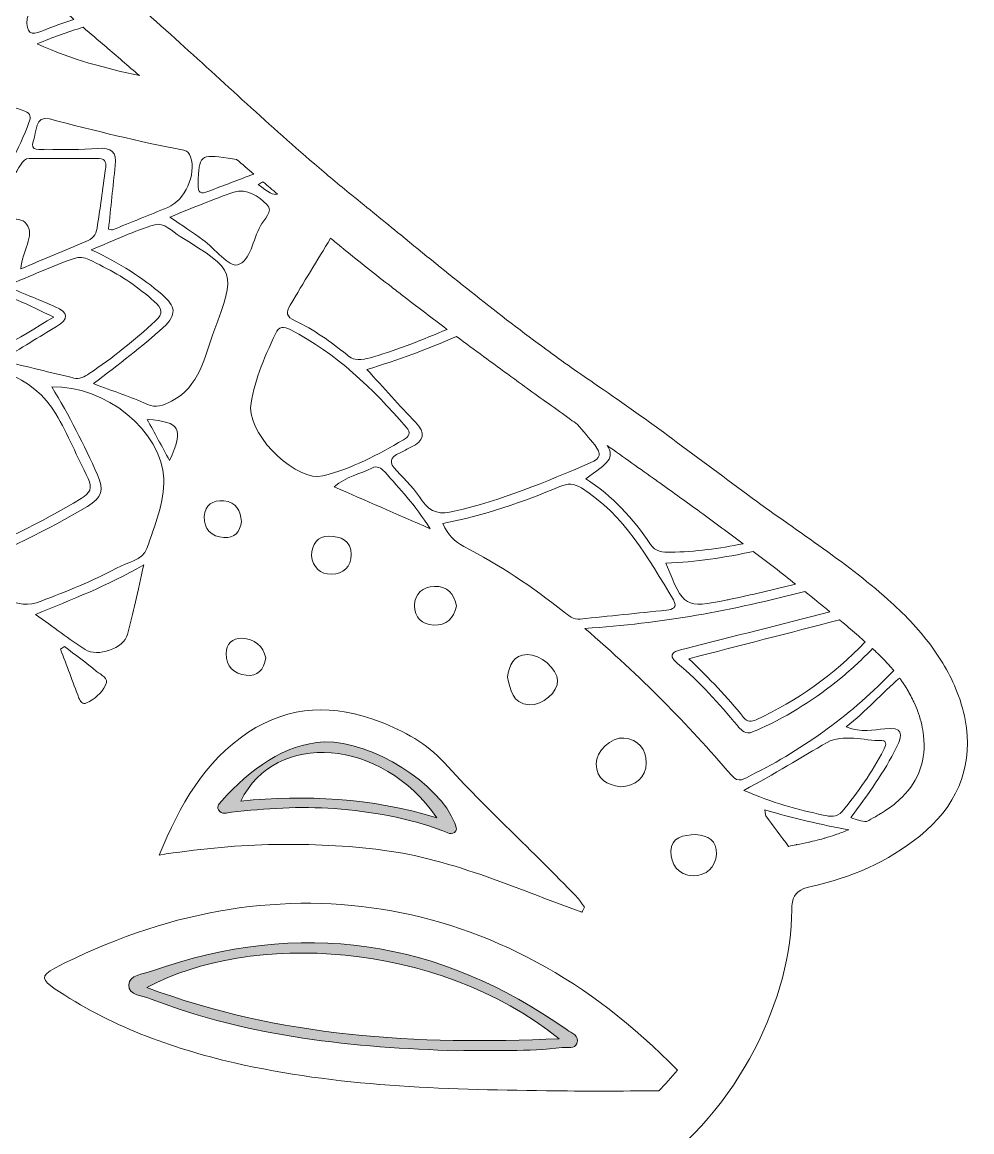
# Model space of a CAD drawing. Extents: x 55 to 2945, y -1852 to -85.
# Drawn here: x 844 to 985, y -1298.7 to -1133.9 of the extents above; entities that cross this region are included whole.
import ezdxf

# ---------------------------------------------------------------- set-up
doc = ezdxf.new("R2010")
doc.units = 0
doc.header["$MEASUREMENT"] = 0
doc.layers.add('Layer 1', color=7, linetype='Continuous')

# ---------------------------------------------------------------- blocks, each defined once
blk = doc.blocks.new('block 8')
at = {"layer": 'Layer 1', "true_color": 0xffffff}
h = blk.add_hatch(color=7, dxfattribs=at)
h.dxf.hatch_style = 2
edge = h.paths.add_edge_path()
edge.add_spline(control_points=[(890.38, -1250.69), (895.89, -1251.12), (901.3, -1252.02), (906.5, -1253.98), (907.11, -1254.22), (907.86, -1254.74), (908.44, -1253.98), (908.6, -1253.76), (908.43, -1253.21), (908.29, -1252.86), (905.88, -1246.95), (896.17, -1240.7), (888.9, -1240.77), (882.85, -1241.14), (877.97, -1244.8), (873.67, -1249.52), (873.34, -1249.88), (872.89, -1250.3), (873.19, -1250.84), (873.66, -1251.68), (874.44, -1251.27), (875.12, -1251.2), (880.19, -1250.68), (885.27, -1250.29), (890.38, -1250.69)], knot_values=[0, 0, 0, 0, 1, 1, 1, 2, 2, 2, 3, 3, 3, 4, 4, 4, 5, 5, 5, 6, 6, 6, 7, 7, 7, 8, 8, 8, 8], degree=3, periodic=1)
edge = h.paths.add_edge_path()
edge.add_spline(control_points=[(876.5, -1249.56), (881.6, -1239.03), (897.45, -1240.13), (905.6, -1252.04), (895.68, -1249.02), (886.17, -1248.64), (876.5, -1249.56)], knot_values=[0, 0, 0, 0, 1, 1, 1, 2, 2, 2, 2], degree=3, periodic=1)
h = blk.add_hatch(color=7, dxfattribs=at)
h.dxf.hatch_style = 2
edge = h.paths.add_edge_path()
edge.add_spline(control_points=[(863.21, -1278.96), (877.91, -1284.64), (893.33, -1286.17), (908.61, -1286.63), (914.02, -1286.56), (919.14, -1286.77), (924.23, -1286.17), (924.99, -1286.08), (926.08, -1286.46), (926.41, -1285.54), (926.84, -1284.38), (925.62, -1284.03), (924.93, -1283.54), (905.88, -1270.05), (885.32, -1267.04), (863.26, -1274.8), (861.98, -1275.25), (859.9, -1275.4), (859.86, -1276.86), (859.81, -1278.46), (861.97, -1278.48), (863.21, -1278.96)], knot_values=[0, 0, 0, 0, 1, 1, 1, 2, 2, 2, 3, 3, 3, 4, 4, 4, 5, 5, 5, 6, 6, 6, 7, 7, 7, 7], degree=3, periodic=1)
edge = h.paths.add_edge_path()
edge.add_spline(control_points=[(923.78, -1284.86), (902.52, -1285.8), (882.29, -1284.65), (862.55, -1277.24), (877.84, -1269.01), (905.36, -1270.14), (923.78, -1284.86)], knot_values=[0, 0, 0, 0, 1, 1, 1, 2, 2, 2, 2], degree=3, periodic=1)
at = {"layer": 'Layer 1', "lineweight": 0}
for points, knots in [([(984.23, -1238.67), (984.04, -1237.13), (983.65, -1235.56), (983.07, -1233.95), (982.05, -1231.18), (980.63, -1228.7), (978.93, -1226.43), (977.09, -1223.94), (974.91, -1221.7), (972.56, -1219.61), (966.07, -1213.85), (958.71, -1209.23), (951.76, -1204.09), (947.81, -1201.16), (943.88, -1198.21), (939.91, -1195.3), (936.3, -1192.65), (932.65, -1190.03), (928.93, -1187.51), (926.35, -1185.77), (923.82, -1183.96), (921.32, -1182.12), (914.12, -1176.81), (907.17, -1171.16), (900.24, -1165.5), (897.81, -1163.51), (895.38, -1161.53), (892.95, -1159.56), (891.09, -1158.05), (889.26, -1156.51), (887.44, -1154.96), (880.19, -1148.73), (873.22, -1142.13), (866.09, -1135.75), (858.42, -1128.87), (850.71, -1122.04), (842.75, -1115.51), (835.46, -1109.54), (827.97, -1103.83), (820.08, -1098.6), (815.18, -1095.35), (810.18, -1092.35), (805.04, -1089.66), (793.74, -1083.73), (781.82, -1079.23), (769.09, -1076.6), (766.02, -1075.96), (762.94, -1075.44), (759.86, -1075), (752.84, -1073.99), (745.77, -1073.41), (738.69, -1073), (735.58, -1072.82), (732.47, -1072.67), (729.36, -1072.52), (719.81, -1072.09), (710.27, -1071.85), (700.75, -1071.88), (685.52, -1071.92), (670.32, -1072.68), (655.17, -1074.53), (649.49, -1075.23), (643.82, -1076.08), (638.15, -1077.1), (636.6, -1077.38), (635.04, -1077.6), (633.48, -1077.78), (631.05, -1078.06), (628.61, -1078.23), (626.17, -1078.27), (623.75, -1078.31), (621.33, -1078.21), (618.9, -1078.02), (617.3, -1077.9), (615.71, -1077.74), (614.11, -1077.52), (612.29, -1077.26), (610.5, -1076.9), (608.75, -1076.47), (603.2, -1075.09), (597.95, -1072.87), (592.85, -1070.31), (591.24, -1069.5), (589.65, -1068.66), (588.07, -1067.8), (584.59, -1065.91), (581.09, -1064.14), (577.55, -1062.5), (562.77, -1055.65), (547.34, -1051.17), (530.6, -1050.58), (528.46, -1050.5), (526.32, -1050.46), (524.2, -1050.45), (509.3, -1050.39), (494.64, -1052.01), (480.18, -1055.79), (468.77, -1058.77), (458.56, -1064.55), (448.21, -1069.89), (437.11, -1075.6), (425.69, -1078.16), (413.91, -1078.1), (408.56, -1078.07), (403.13, -1077.51), (397.62, -1076.45), (389.73, -1074.94), (381.78, -1073.73), (373.79, -1072.98), (369.49, -1072.58), (365.18, -1072.3), (360.86, -1072.19), (355.87, -1072.07), (350.89, -1072.01), (345.9, -1071.99), (344.75, -1071.99), (343.6, -1071.97), (342.45, -1071.97), (324.06, -1071.98), (305.68, -1072.7), (287.32, -1074.32), (268.05, -1076.01), (250.2, -1081.5), (233.56, -1090.49), (229.57, -1092.65), (225.65, -1095), (221.81, -1097.55), (218.47, -1099.77), (215.22, -1102.08), (212, -1104.43), (202.44, -1111.44), (193.33, -1119.01), (184.4, -1126.8), (181.4, -1129.42), (178.41, -1132.05), (175.43, -1134.71), (173.68, -1136.27), (171.94, -1137.86), (170.2, -1139.44), (163.16, -1145.86), (156.18, -1152.36), (148.79, -1158.34), (147.29, -1159.56), (145.8, -1160.79), (144.31, -1162.03), (140.8, -1164.95), (137.3, -1167.89), (133.69, -1170.71), (132.12, -1171.93), (130.53, -1173.13), (128.91, -1174.29), (126.9, -1175.73), (124.91, -1177.19), (122.92, -1178.66), (116.33, -1183.53), (109.82, -1188.5), (103.14, -1193.24), (100.3, -1195.26), (97.49, -1197.33), (94.68, -1199.39), (91.61, -1201.66), (88.53, -1203.93), (85.42, -1206.14), (84.03, -1207.13), (82.66, -1208.16), (81.3, -1209.2), (78.15, -1211.62), (75.07, -1214.13), (72, -1216.65), (70.67, -1217.73), (69.34, -1218.82), (68, -1219.9), (64.54, -1222.68), (61.41, -1225.83), (59.2, -1229.71), (57.91, -1232), (56.98, -1234.34), (56.43, -1236.67), (55.12, -1242.32), (56.13, -1247.9), (60.05, -1252.39), (61.66, -1254.23), (63.75, -1255.89), (66.37, -1257.29), (68.6, -1258.49), (70.89, -1259.49), (73.24, -1260.32), (75.41, -1261.08), (77.62, -1261.69), (79.89, -1262.15), (82.02, -1262.58), (83.04, -1263.36), (82.76, -1265.8), (82.7, -1266.33), (82.66, -1266.88), (82.62, -1267.42), (82.48, -1269.62), (82.56, -1271.85), (83.08, -1274.01), (84.16, -1278.54), (85.65, -1282.67), (87.51, -1286.46), (91.84, -1295.24), (98.27, -1302), (106.89, -1306.65), (110.6, -1308.65), (114.69, -1310.28), (119.21, -1311.5), (121.29, -1312.06), (123.38, -1312.57), (125.49, -1313), (134.23, -1314.8), (139.17, -1320.38), (141.59, -1328.71), (143.63, -1335.68), (147.21, -1341.7), (151.97, -1346.97), (153.14, -1348.27), (154.36, -1349.54), (155.68, -1350.74), (161, -1355.64), (166.6, -1360.15), (172.4, -1364.38), (178.7, -1368.99), (185.24, -1373.27), (191.94, -1377.32), (198.19, -1381.11), (204.85, -1383.96), (212.03, -1385.44), (214.34, -1385.92), (216.68, -1386.33), (219.02, -1386.46), (219.49, -1386.49), (219.96, -1386.51), (220.44, -1386.52), (222.12, -1386.53), (223.8, -1386.38), (225.47, -1385.98), (226.56, -1385.72), (227.64, -1385.42), (228.72, -1385.12), (233.1, -1383.88), (237.39, -1382.29), (241.62, -1380.58), (244.61, -1379.37), (247.49, -1378.79), (250.25, -1378.85), (254.85, -1378.96), (259.1, -1380.87), (262.96, -1384.7), (264.08, -1385.81), (265.15, -1386.96), (266.18, -1388.14), (269.66, -1392.12), (272.73, -1396.47), (275.71, -1400.81), (277.52, -1403.45), (279.54, -1405.85), (281.68, -1408.13), (284.01, -1410.6), (286.49, -1412.92), (289.02, -1415.2), (290.18, -1416.24), (291.25, -1417.37), (292.41, -1418.4), (293.48, -1419.36), (294.63, -1420.22), (296.03, -1420.85), (297.48, -1421.49), (298.92, -1422.15), (300.36, -1422.81), (304.27, -1424.6), (308.14, -1426.46), (311.98, -1428.4), (313.37, -1429.1), (314.76, -1429.8), (316.14, -1430.52), (323.05, -1434.12), (329.37, -1438.77), (334.43, -1444.63), (339.86, -1450.91), (345.75, -1456.43), (353.09, -1460.33), (354.12, -1460.88), (355.17, -1461.41), (356.23, -1461.92), (357.38, -1462.48), (358.54, -1463.01), (359.72, -1463.5), (360.01, -1463.62), (360.24, -1463.74), (360.44, -1463.86), (361.1, -1464.29), (361.2, -1464.8), (360.6, -1465.83), (360.3, -1466.35), (360.02, -1466.87), (359.74, -1467.39), (358.95, -1468.85), (358.2, -1470.33), (357.45, -1471.81), (357.18, -1472.34), (356.92, -1472.87), (356.65, -1473.39), (337.91, -1509.88), (325.24, -1547.98), (319.87, -1588.02), (318.36, -1599.23), (317.43, -1610.6), (317.1, -1622.13), (316.84, -1631.24), (317.29, -1640.22), (318.73, -1649.04), (320.06, -1657.22), (322.24, -1665.25), (325.52, -1673.09), (328.73, -1680.75), (332.51, -1687.77), (336.78, -1694.22), (354.69, -1721.21), (381.49, -1738.02), (413.19, -1749.04), (415.51, -1749.84), (417.92, -1750.29), (420.33, -1750.28), (422.4, -1750.27), (424.47, -1749.93), (426.48, -1749.18), (427.49, -1748.8), (428.48, -1748.32), (429.45, -1747.74), (431.93, -1746.25), (433.45, -1744), (433.95, -1741.55), (434.48, -1738.96), (433.86, -1736.14), (431.98, -1733.74), (430.9, -1732.37), (429.57, -1731.3), (428.14, -1730.35), (427.77, -1730.11), (427.39, -1729.86), (427.01, -1729.63), (420.37, -1725.62), (414.06, -1721.12), (407.9, -1716.41), (383.2, -1697.52), (370.84, -1672.59), (371.19, -1641.46), (371.32, -1629.86), (372.7, -1618.38), (374.94, -1607), (376.01, -1601.57), (377.28, -1596.22), (378.73, -1590.94), (383.17, -1574.8), (389.33, -1559.32), (396.77, -1544.33), (399.14, -1539.54), (401.65, -1534.81), (404.27, -1530.12), (413.72, -1513.21), (425.07, -1497.55), (436.23, -1481.77), (436.89, -1480.84), (437.54, -1479.9), (438.19, -1478.97), (440.79, -1475.24), (443.4, -1471.41), (446.3, -1467.2), (447.48, -1473.39), (448.62, -1479.12), (449.66, -1484.77), (449.92, -1486.14), (450.17, -1487.51), (450.41, -1488.87), (451.4, -1494.54), (452.32, -1500.22), (453.18, -1505.91), (454.4, -1513.88), (455.5, -1521.86), (456.49, -1529.86), (457.32, -1536.59), (458.08, -1543.31), (458.76, -1550.05), (459.39, -1556.38), (459.95, -1562.72), (460.39, -1569.06), (460.63, -1572.53), (460.79, -1576), (460.91, -1579.48), (461.28, -1589.89), (461.21, -1600.32), (461.11, -1610.74), (461.07, -1614.32), (461.04, -1617.89), (461.02, -1621.46), (461.01, -1623.82), (461, -1626.17), (461, -1628.53), (460.97, -1637.61), (460.96, -1646.69), (460.62, -1655.77), (460.54, -1657.98), (460.6, -1660.19), (460.68, -1662.4), (460.75, -1664.37), (460.82, -1666.35), (460.82, -1668.32), (460.78, -1680.48), (461.27, -1692.66), (461.83, -1704.81), (462.1, -1710.88), (462.46, -1716.93), (462.89, -1722.99), (463.84, -1736.31), (465.16, -1749.59), (466.94, -1762.84), (468.91, -1777.42), (471.55, -1791.86), (476.88, -1805.67), (485.24, -1827.37), (506.23, -1841.53), (528.26, -1841.51), (532.34, -1841.5), (536.46, -1841.01), (540.54, -1839.99), (563.48, -1834.27), (576.8, -1818.63), (582.54, -1796.37), (587.6, -1776.72), (588.22, -1756.44), (589.71, -1736.3), (590.63, -1723.98), (591.66, -1711.66), (592.47, -1699.33), (592.57, -1697.86), (592.69, -1696.39), (592.79, -1694.92), (593.02, -1691.46), (593.11, -1688.01), (592.38, -1684.61), (592.06, -1683.09), (591.58, -1681.59), (590.87, -1680.1), (588.89, -1675.96), (586.01, -1672.83), (581.43, -1672.07), (580.33, -1671.88), (579.67, -1671.61), (579.33, -1671.13), (579.02, -1670.69), (578.97, -1670.07), (579.1, -1669.16), (579.37, -1667.33), (579.58, -1665.48), (579.78, -1663.64), (580.59, -1656.02), (580.89, -1648.36), (581.62, -1640.74), (581.93, -1637.5), (582.25, -1634.25), (582.57, -1631.01), (583.28, -1623.97), (584, -1616.93), (584.67, -1609.89), (584.98, -1606.71), (585.27, -1603.53), (585.55, -1600.34), (585.83, -1597.16), (586.09, -1593.98), (586.35, -1590.79), (586.92, -1583.68), (587.44, -1576.56), (587.96, -1569.45), (588.19, -1566.25), (588.42, -1563.06), (588.66, -1559.87), (589.47, -1548.83), (590.24, -1537.79), (591.03, -1526.75), (591.77, -1516.36), (592.52, -1505.97), (593.32, -1495.58), (593.55, -1492.55), (593.82, -1489.53), (594.12, -1486.47), (594.72, -1480.36), (595.42, -1474.12), (596.08, -1467.46), (599.8, -1472.81), (602.93, -1477.42), (606.18, -1481.94), (624.37, -1507.17), (640.96, -1533.32), (652.32, -1562.42), (663.92, -1592.12), (671.17, -1622.65), (668.39, -1654.86), (667.59, -1664.12), (665.36, -1673.01), (661.49, -1681.36), (660.53, -1683.43), (659.47, -1685.47), (658.3, -1687.47), (648.98, -1703.47), (635.52, -1715.32), (620.09, -1725.14), (619.4, -1725.58), (618.71, -1726.01), (618.01, -1726.44), (615.2, -1728.18), (612.4, -1729.92), (609.94, -1732.18), (603.93, -1737.72), (605.55, -1746.01), (613.23, -1748.82), (615.68, -1749.72), (618.16, -1750.13), (620.63, -1750.11), (623.1, -1750.09), (625.56, -1749.64), (627.97, -1748.84), (654.73, -1739.85), (678.15, -1725.73), (696.32, -1703.72), (708.35, -1689.15), (716.57, -1672.91), (720.59, -1654.92), (721.52, -1650.76), (722.22, -1646.52), (722.7, -1642.18), (722.98, -1639.61), (723.17, -1637.05), (723.32, -1634.48), (723.92, -1623.93), (723.45, -1613.37), (722.39, -1602.81), (720.59, -1584.92), (717.31, -1567.31), (713, -1549.88), (705.79, -1520.69), (694.39, -1493.13), (680.27, -1466.65), (679.25, -1464.73), (679.48, -1464.18), (681.47, -1463.51), (689.76, -1460.71), (696.84, -1455.99), (703.14, -1449.9), (705.52, -1447.59), (707.59, -1444.96), (710.02, -1442.79), (713.74, -1439.46), (717.42, -1436.08), (721.09, -1432.69), (723, -1430.93), (725.06, -1429.31), (727.39, -1428.24), (728.51, -1427.73), (729.69, -1427.33), (730.95, -1427.12), (736.04, -1426.28), (740.55, -1424.41), (744.78, -1421.73), (746, -1420.95), (747.21, -1420.12), (748.39, -1419.22), (754.28, -1414.69), (759.81, -1409.84), (763.55, -1403.42), (767.27, -1397.04), (771.52, -1391.08), (776.59, -1385.76), (778.55, -1383.71), (780.61, -1381.73), (783.27, -1380.43), (783.93, -1380.11), (784.61, -1379.82), (785.35, -1379.6), (787.26, -1379.01), (789.09, -1378.79), (790.88, -1378.84), (791.05, -1378.84), (791.23, -1378.86), (791.41, -1378.87), (795.13, -1379.08), (798.63, -1380.43), (802.08, -1382.05), (808.1, -1384.89), (814.11, -1386.25), (820.12, -1386.26), (826.14, -1386.27), (832.17, -1384.93), (838.24, -1382.37), (849.19, -1377.75), (858.67, -1370.73), (868.34, -1364.02), (883.21, -1353.72), (896.03, -1341.79), (901, -1323.42), (901.28, -1322.38), (901.7, -1321.43), (902.22, -1320.55), (903.41, -1318.54), (905.16, -1316.97), (907.26, -1315.82), (908.18, -1315.32), (909.15, -1314.89), (910.18, -1314.54), (914.27, -1313.18), (918.4, -1311.85), (922.6, -1310.97), (927.79, -1309.89), (932.47, -1307.78), (936.62, -1304.98), (950.57, -1295.56), (958.37, -1278.28), (958.29, -1265.73), (958.29, -1265.29), (958.33, -1264.92), (958.39, -1264.58), (958.66, -1263.18), (959.53, -1262.61), (961.16, -1262.25), (967.07, -1260.94), (972.54, -1258.6), (977.29, -1254.76), (982.67, -1250.42), (985.03, -1244.86), (984.23, -1238.67)], [0, 0, 0, 0, 1, 1, 1, 2, 2, 2, 3, 3, 3, 4, 4, 4, 5, 5, 5, 6, 6, 6, 7, 7, 7, 8, 8, 8, 9, 9, 9, 10, 10, 10, 11, 11, 11, 12, 12, 12, 13, 13, 13, 14, 14, 14, 15, 15, 15, 16, 16, 16, 17, 17, 17, 18, 18, 18, 19, 19, 19, 20, 20, 20, 21, 21, 21, 22, 22, 22, 23, 23, 23, 24, 24, 24, 25, 25, 25, 26, 26, 26, 27, 27, 27, 28, 28, 28, 29, 29, 29, 30, 30, 30, 31, 31, 31, 32, 32, 32, 33, 33, 33, 34, 34, 34, 35, 35, 35, 36, 36, 36, 37, 37, 37, 38, 38, 38, 39, 39, 39, 40, 40, 40, 41, 41, 41, 42, 42, 42, 43, 43, 43, 44, 44, 44, 45, 45, 45, 46, 46, 46, 47, 47, 47, 48, 48, 48, 49, 49, 49, 50, 50, 50, 51, 51, 51, 52, 52, 52, 53, 53, 53, 54, 54, 54, 55, 55, 55, 56, 56, 56, 57, 57, 57, 58, 58, 58, 59, 59, 59, 60, 60, 60, 61, 61, 61, 62, 62, 62, 63, 63, 63, 64, 64, 64, 65, 65, 65, 66, 66, 66, 67, 67, 67, 68, 68, 68, 69, 69, 69, 70, 70, 70, 71, 71, 71, 72, 72, 72, 73, 73, 73, 74, 74, 74, 75, 75, 75, 76, 76, 76, 77, 77, 77, 78, 78, 78, 79, 79, 79, 80, 80, 80, 81, 81, 81, 82, 82, 82, 83, 83, 83, 84, 84, 84, 85, 85, 85, 86, 86, 86, 87, 87, 87, 88, 88, 88, 89, 89, 89, 90, 90, 90, 91, 91, 91, 92, 92, 92, 93, 93, 93, 94, 94, 94, 95, 95, 95, 96, 96, 96, 97, 97, 97, 98, 98, 98, 99, 99, 99, 100, 100, 100, 101, 101, 101, 102, 102, 102, 103, 103, 103, 104, 104, 104, 105, 105, 105, 106, 106, 106, 107, 107, 107, 108, 108, 108, 109, 109, 109, 110, 110, 110, 111, 111, 111, 112, 112, 112, 113, 113, 113, 114, 114, 114, 115, 115, 115, 116, 116, 116, 117, 117, 117, 118, 118, 118, 119, 119, 119, 120, 120, 120, 121, 121, 121, 122, 122, 122, 123, 123, 123, 124, 124, 124, 125, 125, 125, 126, 126, 126, 127, 127, 127, 128, 128, 128, 129, 129, 129, 130, 130, 130, 131, 131, 131, 132, 132, 132, 133, 133, 133, 134, 134, 134, 135, 135, 135, 136, 136, 136, 137, 137, 137, 138, 138, 138, 139, 139, 139, 140, 140, 140, 141, 141, 141, 142, 142, 142, 143, 143, 143, 144, 144, 144, 145, 145, 145, 146, 146, 146, 147, 147, 147, 148, 148, 148, 149, 149, 149, 150, 150, 150, 151, 151, 151, 152, 152, 152, 153, 153, 153, 154, 154, 154, 155, 155, 155, 156, 156, 156, 157, 157, 157, 158, 158, 158, 159, 159, 159, 160, 160, 160, 161, 161, 161, 162, 162, 162, 163, 163, 163, 164, 164, 164, 165, 165, 165, 166, 166, 166, 167, 167, 167, 168, 168, 168, 169, 169, 169, 170, 170, 170, 171, 171, 171, 172, 172, 172, 173, 173, 173, 174, 174, 174, 175, 175, 175, 176, 176, 176, 177, 177, 177, 178, 178, 178, 179, 179, 179, 180, 180, 180, 181, 181, 181, 182, 182, 182, 183, 183, 183, 184, 184, 184, 185, 185, 185, 186, 186, 186, 187, 187, 187, 188, 188, 188, 189, 189, 189, 190, 190, 190, 191, 191, 191, 192, 192, 192, 193, 193, 193, 194, 194, 194, 195, 195, 195, 196, 196, 196, 197, 197, 197, 198, 198, 198, 199, 199, 199, 200, 200, 200, 201, 201, 201, 202, 202, 202, 203, 203, 203, 204, 204, 204, 205, 205, 205, 206, 206, 206, 207, 207, 207, 208, 208, 208, 209, 209, 209, 210, 210, 210, 210]), ([(850.08, -1132.09), (850.55, -1132.49), (851.02, -1132.88), (851.48, -1133.28), (851.56, -1133.35), (851.65, -1133.42), (851.73, -1133.49), (850.11, -1134), (848.51, -1134.57), (846.95, -1135.25), (845.35, -1135.95), (844.62, -1135.55), (844.76, -1133.37), (845.19, -1132.2), (845.7, -1130.64), (846.33, -1129.15), (846.35, -1129.09), (846.38, -1129.03), (846.41, -1128.98), (847.64, -1130.01), (848.86, -1131.05), (850.08, -1132.09)], [0, 0, 0, 0, 1, 1, 1, 2, 2, 2, 3, 3, 3, 4, 4, 4, 5, 5, 5, 6, 6, 6, 7, 7, 7, 7]), ([(856.44, -1137.53), (858.11, -1138.96), (859.78, -1140.4), (861.44, -1141.84), (856.51, -1140.74), (851.48, -1139.53), (846.28, -1137.1), (848.6, -1136.14), (850.86, -1135.34), (853.09, -1134.66), (854.21, -1135.61), (855.33, -1136.57), (856.44, -1137.53)], [0, 0, 0, 0, 1, 1, 1, 2, 2, 2, 3, 3, 3, 4, 4, 4, 4]), ([(845.05, -1148.82), (843.56, -1152.79), (841.58, -1156.47), (838.47, -1160.33), (837.94, -1154.51), (836.99, -1149.49), (835.16, -1143.97), (838.62, -1145.14), (841.53, -1146.12), (844.45, -1147.11), (845.36, -1147.42), (845.34, -1148.06), (845.05, -1148.82)], [0, 0, 0, 0, 1, 1, 1, 2, 2, 2, 3, 3, 3, 4, 4, 4, 4]), ([(865.67, -1161.4), (862.94, -1162.53), (860.2, -1163.63), (857.46, -1164.74), (857.38, -1164.77), (857.26, -1164.71), (856.86, -1164.65), (857.2, -1161.43), (857.5, -1158.31), (857.87, -1155.2), (858.11, -1153.16), (857.28, -1152.5), (855.26, -1152.65), (852.73, -1152.85), (850.17, -1152.83), (847.63, -1152.78), (846.81, -1152.76), (845.08, -1153.23), (845.72, -1151.48), (846.17, -1150.27), (845.94, -1147.71), (848.1, -1148.27), (854.72, -1149.98), (861.33, -1151.64), (868.04, -1152.92), (868.63, -1153.03), (868.88, -1153.38), (869.05, -1153.9), (869.91, -1156.54), (868.21, -1160.36), (865.67, -1161.4)], [0, 0, 0, 0, 1, 1, 1, 2, 2, 2, 3, 3, 3, 4, 4, 4, 5, 5, 5, 6, 6, 6, 7, 7, 7, 8, 8, 8, 9, 9, 9, 10, 10, 10, 10]), ([(855.49, -1154.15), (856.53, -1154.16), (856.51, -1155), (856.41, -1155.72), (856.02, -1158.65), (855.61, -1161.58), (855.16, -1164.51), (855.02, -1165.48), (854.47, -1166.1), (853.49, -1166.49), (850.37, -1167.74), (847.29, -1169.08), (843.86, -1170.53), (843.98, -1167.87), (846.01, -1165.61), (844.69, -1163.88), (843.46, -1162.26), (840.84, -1163.94), (838.65, -1163.26), (840.44, -1160.42), (842.16, -1157.7), (843.89, -1154.99), (844.16, -1154.56), (844.49, -1154.14), (845.07, -1154.14), (848.54, -1154.14), (852.02, -1154.12), (855.49, -1154.15)], [0, 0, 0, 0, 1, 1, 1, 2, 2, 2, 3, 3, 3, 4, 4, 4, 5, 5, 5, 6, 6, 6, 7, 7, 7, 8, 8, 8, 9, 9, 9, 9]), ([(870.16, -1157.89), (870.27, -1153.69), (870.46, -1153.47), (874.62, -1154.08), (875.04, -1154.14), (875.46, -1154.21), (875.87, -1154.27), (876.73, -1155), (877.57, -1155.73), (878.43, -1156.46), (876.19, -1157.3), (873.95, -1158.14), (871.73, -1159.01), (870.55, -1159.46), (870.13, -1159.32), (870.16, -1157.89)], [0, 0, 0, 0, 1, 1, 1, 2, 2, 2, 3, 3, 3, 4, 4, 4, 5, 5, 5, 5]), ([(879.1, -1157.99), (879.32, -1157.84), (879.55, -1157.72), (879.79, -1157.6), (880.5, -1158.21), (881.21, -1158.81), (881.94, -1159.42), (881.35, -1159.67), (880.55, -1159.15), (879.1, -1157.99)], [0, 0, 0, 0, 1, 1, 1, 2, 2, 2, 3, 3, 3, 3]), ([(875.46, -1159.16), (877.41, -1158.51), (879.14, -1159.76), (880.38, -1160.97), (881.43, -1161.99), (879.93, -1163.17), (879.4, -1164.15), (878.3, -1166.19), (877.93, -1169.38), (876.02, -1169.94), (874.78, -1170.31), (872.64, -1167.53), (870.87, -1166.21), (869.42, -1165.14), (867.9, -1164.16), (865.97, -1162.84), (869.42, -1161.48), (872.39, -1160.18), (875.46, -1159.16)], [0, 0, 0, 0, 1, 1, 1, 2, 2, 2, 3, 3, 3, 4, 4, 4, 5, 5, 5, 6, 6, 6, 6]), ([(872.49, -1179.83), (871.05, -1183.65), (870.46, -1187.97), (866.19, -1190.2), (864.91, -1190.87), (863.97, -1191.24), (862.56, -1190.62), (860.15, -1189.55), (857.64, -1188.72), (854.62, -1187.58), (858.44, -1184.7), (861.81, -1182.1), (864.98, -1179.24), (867.08, -1177.35), (866.82, -1176.08), (864.82, -1174.36), (861.86, -1171.82), (858.63, -1169.74), (854.3, -1167.69), (857.86, -1166.26), (860.72, -1164.89), (863.72, -1163.98), (865.09, -1163.57), (866.31, -1165), (867.5, -1165.73), (875.82, -1170.87), (875.84, -1170.9), (872.49, -1179.83)], [0, 0, 0, 0, 1, 1, 1, 2, 2, 2, 3, 3, 3, 4, 4, 4, 5, 5, 5, 6, 6, 6, 7, 7, 7, 8, 8, 8, 9, 9, 9, 9]), ([(891.85, -1167.64), (894.15, -1169.51), (896.48, -1171.35), (898.81, -1173.17), (899.38, -1173.61), (899.96, -1174.05), (900.53, -1174.49), (902.55, -1176.05), (904.58, -1177.6), (906.62, -1179.14), (906.79, -1179.26), (906.95, -1179.39), (907.12, -1179.52), (903.54, -1181.03), (899.95, -1182.51), (896.21, -1183.6), (895.54, -1183.8), (894.86, -1183.94), (894.85, -1183.94), (893.31, -1184.22), (892.79, -1183.71), (892.23, -1183.26), (889.83, -1181.35), (887.33, -1179.55), (884.55, -1178.25), (883.24, -1177.65), (883.17, -1176.99), (883.83, -1175.9), (885.83, -1172.6), (887.83, -1169.29), (889.83, -1165.99), (890.39, -1166.45), (890.96, -1166.91), (891.53, -1167.37), (891.63, -1167.46), (891.74, -1167.55), (891.85, -1167.64)], [0, 0, 0, 0, 1, 1, 1, 2, 2, 2, 3, 3, 3, 4, 4, 4, 5, 5, 5, 6, 6, 6, 7, 7, 7, 8, 8, 8, 9, 9, 9, 10, 10, 10, 11, 11, 11, 12, 12, 12, 12]), ([(856.06, -1170.22), (858.84, -1171.56), (861.34, -1173.3), (863.65, -1175.36), (864.81, -1176.38), (865.08, -1177.13), (863.81, -1178.29), (860.71, -1181.12), (857.48, -1183.77), (853.98, -1186.09), (853.29, -1186.56), (852.56, -1186.96), (851.7, -1186.74), (848.25, -1185.92), (844.82, -1185.08), (840.87, -1184.12), (843.95, -1182.25), (846.54, -1180.66), (849.14, -1179.1), (850.99, -1177.99), (850.89, -1177), (848.96, -1176.17), (846.81, -1175.23), (844.64, -1174.35), (841.66, -1173.1), (845.41, -1171.54), (848.53, -1170.09), (851.76, -1168.97), (853.26, -1168.44), (854.7, -1169.57), (856.06, -1170.22)], [0, 0, 0, 0, 1, 1, 1, 2, 2, 2, 3, 3, 3, 4, 4, 4, 5, 5, 5, 6, 6, 6, 7, 7, 7, 8, 8, 8, 9, 9, 9, 10, 10, 10, 10]), ([(821.04, -1181.91), (826.73, -1179.48), (832.31, -1176.67), (838.17, -1174.75), (841.67, -1173.6), (844.92, -1176.08), (848.75, -1177.69), (843.24, -1180.76), (838.91, -1184.73), (832.3, -1183.2), (828.73, -1182.38), (824.87, -1182.72), (821.14, -1182.54), (821.11, -1182.33), (821.07, -1182.12), (821.04, -1181.91)], [0, 0, 0, 0, 1, 1, 1, 2, 2, 2, 3, 3, 3, 4, 4, 4, 5, 5, 5, 5]), ([(888.68, -1201.28), (884.98, -1202.2), (878, -1195.79), (877.94, -1191.17), (878.34, -1187.61), (879.9, -1183.86), (881.64, -1180.16), (882.17, -1179.04), (882.86, -1179.04), (883.85, -1179.55), (890.68, -1183.08), (896.07, -1188.3), (901.05, -1194.03), (901.81, -1194.9), (901.52, -1195.4), (900.64, -1195.92), (896.85, -1198.15), (892.95, -1200.22), (888.68, -1201.28)], [0, 0, 0, 0, 1, 1, 1, 2, 2, 2, 3, 3, 3, 4, 4, 4, 5, 5, 5, 6, 6, 6, 6]), ([(916.58, -1186.5), (917.36, -1187.06), (918.13, -1187.63), (918.91, -1188.19), (921.09, -1189.76), (923.28, -1191.34), (925.47, -1192.9), (925.8, -1193.14), (926.14, -1193.38), (926.47, -1193.62), (927.35, -1194.63), (928.21, -1195.64), (929.04, -1196.68), (930.1, -1198), (929.95, -1198.69), (928.37, -1199.36), (921.79, -1202.17), (915.19, -1204.9), (908.19, -1206.53), (906.18, -1207), (904.69, -1206.85), (903.44, -1204.96), (902.37, -1203.35), (901.02, -1201.92), (899.65, -1200.54), (898.41, -1199.29), (898.59, -1198.53), (900.14, -1197.87), (900.7, -1197.63), (901.2, -1197.27), (901.76, -1197), (903.71, -1196.07), (904.03, -1194.96), (902.42, -1193.3), (900.02, -1190.83), (897.75, -1188.24), (895.22, -1185.48), (899.89, -1184.03), (904.27, -1182.46), (908.5, -1180.56), (911.18, -1182.56), (913.88, -1184.53), (916.58, -1186.5)], [0, 0, 0, 0, 1, 1, 1, 2, 2, 2, 3, 3, 3, 4, 4, 4, 5, 5, 5, 6, 6, 6, 7, 7, 7, 8, 8, 8, 9, 9, 9, 10, 10, 10, 11, 11, 11, 12, 12, 12, 13, 13, 13, 14, 14, 14, 14]), ([(834.61, -1202.53), (841.13, -1198.16), (841.11, -1198.1), (836.61, -1191.56), (835.11, -1189.38), (833.49, -1187.29), (831.92, -1185.14), (838.36, -1183.61), (845.88, -1186.55), (849.05, -1192.05), (850.83, -1195.14), (852.21, -1198.46), (853.82, -1201.65), (854.53, -1203.05), (854.1, -1203.85), (852.82, -1204.63), (846.75, -1208.27), (840.44, -1211.38), (833.81, -1213.85), (833.12, -1214.11), (832.47, -1214.32), (831.75, -1213.98), (828.91, -1212.66), (826.07, -1211.34), (822.94, -1209.89), (827.06, -1207.3), (830.9, -1205.02), (834.61, -1202.53)], [0, 0, 0, 0, 1, 1, 1, 2, 2, 2, 3, 3, 3, 4, 4, 4, 5, 5, 5, 6, 6, 6, 7, 7, 7, 8, 8, 8, 9, 9, 9, 9]), ([(834.54, -1215.28), (841.51, -1212.33), (847.77, -1209.37), (853.74, -1205.8), (855.86, -1204.53), (856.24, -1203.32), (855.23, -1201.11), (853.21, -1196.67), (851.04, -1192.31), (848.43, -1188.04), (856.31, -1187.85), (864.77, -1194.5), (865.05, -1201.71), (865.19, -1205.13), (863.73, -1208.7), (862.56, -1212.04), (861.94, -1213.82), (859.66, -1214.12), (858.06, -1214.97), (854.46, -1216.9), (850.67, -1218.42), (846.85, -1219.87), (844.96, -1220.59), (843.4, -1220.55), (841.68, -1219.4), (839.58, -1217.99), (837.31, -1216.86), (834.54, -1215.28)], [0, 0, 0, 0, 1, 1, 1, 2, 2, 2, 3, 3, 3, 4, 4, 4, 5, 5, 5, 6, 6, 6, 7, 7, 7, 8, 8, 8, 9, 9, 9, 9]), ([(865.92, -1198.98), (864.76, -1196.85), (863.71, -1194.92), (862.6, -1192.89), (867.53, -1193.27), (868.08, -1194.24), (865.92, -1198.98)], [0, 0, 0, 0, 1, 1, 1, 2, 2, 2, 2]), ([(938.2, -1201.96), (938.37, -1202.08), (938.54, -1202.2), (938.72, -1202.33), (940.71, -1203.75), (942.69, -1205.17), (944.66, -1206.61), (944.67, -1206.61), (944.67, -1206.61), (944.67, -1206.61), (946.82, -1208.18), (948.96, -1209.75), (951.08, -1211.35), (947.53, -1212.07), (943.96, -1212.54), (940.29, -1212.61), (939.2, -1212.63), (938.06, -1212.58), (937.32, -1211.44), (934.78, -1207.58), (931.65, -1204.28), (927.72, -1201.69), (931.1, -1199.3), (932.04, -1198.62), (930.9, -1196.77), (933.33, -1198.5), (935.77, -1200.23), (938.2, -1201.96)], [0, 0, 0, 0, 1, 1, 1, 2, 2, 2, 3, 3, 3, 4, 4, 4, 5, 5, 5, 6, 6, 6, 7, 7, 7, 8, 8, 8, 9, 9, 9, 9]), ([(890.35, -1202.9), (892.16, -1201.36), (894.21, -1201.01), (895.96, -1200.11), (896.7, -1199.72), (897.34, -1200.08), (897.86, -1200.67), (900.03, -1203.18), (902.38, -1205.56), (904.62, -1209.13), (899.47, -1206.88), (895.05, -1204.95), (890.35, -1202.9)], [0, 0, 0, 0, 1, 1, 1, 2, 2, 2, 3, 3, 3, 4, 4, 4, 4]), ([(940.72, -1219.7), (941.4, -1220.83), (940.61, -1221.12), (939.69, -1221.21), (935.43, -1221.65), (931.16, -1222.09), (926.89, -1222.53), (925.88, -1222.63), (925.17, -1222.02), (924.45, -1221.44), (919.79, -1217.75), (914.87, -1214.47), (909.59, -1211.75), (908.25, -1211.06), (907.3, -1210.09), (906.47, -1208.36), (912.67, -1207.13), (918.34, -1205.19), (923.88, -1202.84), (925.02, -1202.36), (926, -1202.4), (927.06, -1203.06), (933.46, -1207.1), (937.01, -1213.47), (940.72, -1219.7)], [0, 0, 0, 0, 1, 1, 1, 2, 2, 2, 3, 3, 3, 4, 4, 4, 5, 5, 5, 6, 6, 6, 7, 7, 7, 8, 8, 8, 8]), ([(874, -1210.44), (872.14, -1210.3), (870.99, -1209.24), (871.08, -1207.3), (871.17, -1205.55), (872.35, -1204.87), (873.98, -1204.98), (875.89, -1205.12), (876.4, -1206.51), (876.62, -1208.04), (876.37, -1209.6), (875.57, -1210.56), (874, -1210.44)], [0, 0, 0, 0, 1, 1, 1, 2, 2, 2, 3, 3, 3, 4, 4, 4, 4]), ([(886.98, -1213.1), (887.09, -1211.41), (887.86, -1210.23), (889.57, -1210.24), (891.29, -1210.24), (892.89, -1210.85), (892.89, -1212.97), (892.89, -1214.78), (891.69, -1215.84), (889.99, -1215.87), (888.25, -1215.91), (887.2, -1214.84), (886.98, -1213.1)], [0, 0, 0, 0, 1, 1, 1, 2, 2, 2, 3, 3, 3, 4, 4, 4, 4]), ([(939.6, -1214.25), (944.1, -1214.05), (948.39, -1213.41), (952.59, -1212.49), (954.7, -1214.08), (956.78, -1215.7), (958.85, -1217.34), (955.59, -1218.18), (952.31, -1218.92), (949.02, -1219.64), (948.92, -1219.66), (948.82, -1219.67), (948.72, -1219.69), (942.34, -1220.93), (942.34, -1220.93), (939.6, -1214.25)], [0, 0, 0, 0, 1, 1, 1, 2, 2, 2, 3, 3, 3, 4, 4, 4, 5, 5, 5, 5]), ([(862.1, -1214.48), (861.17, -1218.5), (860.53, -1221.68), (859.69, -1224.81), (859.15, -1226.87), (855.2, -1228.26), (853.4, -1227.06), (851.03, -1225.49), (848.75, -1223.79), (846.03, -1221.85), (851.41, -1219.61), (856.58, -1217.67), (862.1, -1214.48)], [0, 0, 0, 0, 1, 1, 1, 2, 2, 2, 3, 3, 3, 4, 4, 4, 4]), ([(908.53, -1220.62), (908.14, -1222.44), (907.01, -1223.5), (905.15, -1223.42), (903.42, -1223.34), (902.24, -1222.26), (902.28, -1220.52), (902.31, -1218.79), (903.54, -1217.72), (905.25, -1217.68), (907.13, -1217.62), (908.19, -1218.77), (908.53, -1220.62)], [0, 0, 0, 0, 1, 1, 1, 2, 2, 2, 3, 3, 3, 4, 4, 4, 4]), ([(973.13, -1229.83), (973.23, -1229.95), (973.34, -1230.06), (973.43, -1230.17), (967.34, -1236.56), (960.29, -1241.73), (952.28, -1245.72), (951.31, -1246.2), (950.41, -1247.01), (949.33, -1245.73), (942.85, -1238.12), (935.83, -1231.05), (927.59, -1223.93), (938.88, -1223.22), (949.64, -1221.24), (960.22, -1218.42), (961.47, -1219.42), (962.72, -1220.43), (963.95, -1221.46), (956.77, -1223.3), (949.59, -1225.13), (942.41, -1226.96), (941.2, -1227.27), (939.46, -1227.57), (941.33, -1229.12), (944.66, -1231.87), (947.49, -1235.07), (950.23, -1238.36), (950.69, -1238.92), (951.13, -1239.49), (952.14, -1239.41), (952.55, -1239.25), (953.12, -1239.04), (953.68, -1238.79), (957.96, -1236.81), (961.92, -1234.33), (965.56, -1231.32), (967.23, -1229.93), (968.8, -1228.47), (970.3, -1226.92), (970.4, -1227.01), (970.51, -1227.11), (970.61, -1227.21), (970.91, -1227.5), (971.21, -1227.79), (971.51, -1228.09), (971.69, -1228.27), (971.88, -1228.45), (972.06, -1228.64), (972.43, -1229.03), (972.78, -1229.43), (973.13, -1229.83)], [0, 0, 0, 0, 1, 1, 1, 2, 2, 2, 3, 3, 3, 4, 4, 4, 5, 5, 5, 6, 6, 6, 7, 7, 7, 8, 8, 8, 9, 9, 9, 10, 10, 10, 11, 11, 11, 12, 12, 12, 13, 13, 13, 14, 14, 14, 15, 15, 15, 16, 16, 16, 17, 17, 17, 17]), ([(968.21, -1225.05), (968.55, -1225.34), (968.88, -1225.63), (969.21, -1225.92), (964.49, -1230.88), (959.12, -1234.61), (953.03, -1237.48), (952.35, -1237.8), (951.68, -1237.83), (951.12, -1237.13), (948.75, -1234.12), (946.07, -1231.38), (943.03, -1228.43), (950.57, -1226.48), (957.89, -1224.59), (965.38, -1222.65), (965.54, -1222.78), (965.7, -1222.92), (965.86, -1223.06), (966.65, -1223.72), (967.43, -1224.38), (968.21, -1225.05)], [0, 0, 0, 0, 1, 1, 1, 2, 2, 2, 3, 3, 3, 4, 4, 4, 5, 5, 5, 6, 6, 6, 7, 7, 7, 7]), ([(876.65, -1225.39), (878.54, -1225.47), (879.81, -1226.53), (880.23, -1228.31), (879.94, -1230.13), (878.96, -1231.05), (877.29, -1230.89), (875.44, -1230.72), (874.35, -1229.54), (874.33, -1227.67), (874.31, -1226.25), (875.27, -1225.34), (876.65, -1225.39)], [0, 0, 0, 0, 1, 1, 1, 2, 2, 2, 3, 3, 3, 4, 4, 4, 4]), ([(856.42, -1232.37), (855.85, -1233.55), (854.79, -1234.42), (853.58, -1234.99), (853.01, -1235.25), (852.65, -1234.76), (852.46, -1234.26), (851.55, -1231.84), (850.64, -1229.41), (849.72, -1226.98), (849.93, -1226.86), (850.13, -1226.74), (850.33, -1226.62), (851.92, -1227.84), (853.56, -1229.02), (855.1, -1230.31), (855.72, -1230.83), (856.98, -1231.24), (856.42, -1232.37)], [0, 0, 0, 0, 1, 1, 1, 2, 2, 2, 3, 3, 3, 4, 4, 4, 5, 5, 5, 6, 6, 6, 6]), ([(916.08, -1231.18), (916.38, -1229.37), (916.93, -1227.88), (919.02, -1227.8), (920.94, -1227.73), (923.46, -1229.92), (923.53, -1231.66), (923.59, -1233.39), (921.34, -1235.38), (919.32, -1235.25), (916.74, -1235.09), (916.58, -1232.95), (916.08, -1231.18)], [0, 0, 0, 0, 1, 1, 1, 2, 2, 2, 3, 3, 3, 4, 4, 4, 4]), ([(972.06, -1251.07), (971.87, -1251.2), (971.67, -1251.31), (971.47, -1251.43), (971.22, -1251.59), (970.97, -1251.74), (970.71, -1251.89), (970.28, -1252.14), (969.84, -1252.38), (969.4, -1252.6), (968.67, -1252.55), (967.91, -1252.36), (967.07, -1252), (969.64, -1248.53), (972.05, -1245.25), (973.85, -1241.57), (974.86, -1239.53), (974.75, -1238.55), (972.1, -1238.83), (970.42, -1239), (968.68, -1239.42), (966.39, -1238.54), (969.33, -1236.22), (971.69, -1233.54), (974.31, -1231.3), (974.35, -1231.36), (974.39, -1231.41), (974.43, -1231.46), (974.55, -1231.63), (974.67, -1231.81), (974.79, -1231.98), (974.98, -1232.27), (975.17, -1232.56), (975.36, -1232.85), (975.47, -1233.04), (975.59, -1233.24), (975.7, -1233.43), (975.88, -1233.75), (976.05, -1234.08), (976.21, -1234.41), (976.3, -1234.59), (976.39, -1234.76), (976.47, -1234.95), (976.68, -1235.39), (976.86, -1235.86), (977.03, -1236.33), (977.06, -1236.4), (977.09, -1236.47), (977.11, -1236.54), (977.5, -1237.68), (977.75, -1238.78), (977.87, -1239.84), (978.27, -1243.37), (977.21, -1246.45), (974.7, -1248.96), (973.95, -1249.72), (973.07, -1250.42), (972.06, -1251.07)], [0, 0, 0, 0, 1, 1, 1, 2, 2, 2, 3, 3, 3, 4, 4, 4, 5, 5, 5, 6, 6, 6, 7, 7, 7, 8, 8, 8, 9, 9, 9, 10, 10, 10, 11, 11, 11, 12, 12, 12, 13, 13, 13, 14, 14, 14, 15, 15, 15, 16, 16, 16, 17, 17, 17, 18, 18, 18, 19, 19, 19, 19]), ([(877.56, -1239.39), (883.76, -1235.25), (890.42, -1235.2), (897.2, -1237.8), (900.76, -1239.16), (904.14, -1241.01), (906.7, -1243.84), (912.95, -1250.74), (919.84, -1256.98), (926.27, -1263.69), (926.75, -1264.19), (927.12, -1264.78), (927.55, -1265.34), (927.41, -1265.58), (927.27, -1265.83), (927.13, -1266.08), (917.09, -1262.43), (907.32, -1257.94), (896.54, -1256.71), (885.93, -1255.5), (875.38, -1255.83), (864.39, -1257.58), (867.45, -1250.09), (871.11, -1243.7), (877.56, -1239.39)], [0, 0, 0, 0, 1, 1, 1, 2, 2, 2, 3, 3, 3, 4, 4, 4, 5, 5, 5, 6, 6, 6, 7, 7, 7, 8, 8, 8, 8]), ([(876.5, -1249.56), (881.6, -1239.03), (897.45, -1240.13), (905.6, -1252.04), (895.68, -1249.02), (886.17, -1248.64), (876.5, -1249.56)], [0, 0, 0, 0, 1, 1, 1, 2, 2, 2, 2]), ([(890.38, -1250.69), (895.89, -1251.12), (901.3, -1252.02), (906.5, -1253.98), (907.11, -1254.22), (907.86, -1254.74), (908.44, -1253.98), (908.6, -1253.76), (908.43, -1253.21), (908.29, -1252.86), (905.88, -1246.95), (896.17, -1240.7), (888.9, -1240.77), (882.85, -1241.14), (877.97, -1244.8), (873.67, -1249.52), (873.34, -1249.88), (872.89, -1250.3), (873.19, -1250.84), (873.66, -1251.68), (874.44, -1251.27), (875.12, -1251.2), (880.19, -1250.68), (885.27, -1250.29), (890.38, -1250.69)], [0, 0, 0, 0, 1, 1, 1, 2, 2, 2, 3, 3, 3, 4, 4, 4, 5, 5, 5, 6, 6, 6, 7, 7, 7, 8, 8, 8, 8]), ([(929.25, -1244.05), (929.21, -1242.21), (931.54, -1240.01), (933.36, -1240.2), (935.48, -1240.43), (936.74, -1241.84), (936.7, -1243.9), (936.64, -1246.15), (935.15, -1247.32), (932.86, -1247.45), (930.87, -1247.15), (929.3, -1246.33), (929.25, -1244.05)], [0, 0, 0, 0, 1, 1, 1, 2, 2, 2, 3, 3, 3, 4, 4, 4, 4]), ([(951.19, -1247.97), (955.81, -1245.57), (959.62, -1243.05), (963.57, -1240.86), (965.93, -1239.54), (968.96, -1240.61), (971.68, -1240.58), (972.56, -1240.57), (972.21, -1241.5), (971.93, -1242.01), (970.2, -1245.25), (968.13, -1248.27), (965.78, -1251.09), (964.96, -1252.06), (963.99, -1251.86), (962.98, -1251.64), (959.2, -1250.84), (955.48, -1249.86), (951.19, -1247.97)], [0, 0, 0, 0, 1, 1, 1, 2, 2, 2, 3, 3, 3, 4, 4, 4, 5, 5, 5, 6, 6, 6, 6]), ([(964.73, -1254.58), (964.23, -1254.75), (963.73, -1254.91), (963.22, -1255.05), (963.06, -1255.1), (962.9, -1255.15), (962.74, -1255.2), (962.29, -1255.32), (961.84, -1255.43), (961.39, -1255.54), (961.19, -1255.58), (961, -1255.63), (960.81, -1255.68), (960.24, -1255.8), (959.66, -1255.92), (959.09, -1256.02), (959.03, -1256.02), (958.98, -1256.04), (958.93, -1256.05), (958.54, -1256.11), (958.18, -1256.19), (957.84, -1256.29), (957.83, -1256.3), (957.82, -1256.3), (957.82, -1256.3), (956.68, -1254.78), (955.56, -1253.26), (954.43, -1251.74), (954.37, -1251.67), (954.39, -1251.54), (954.28, -1250.85), (958.52, -1252.16), (962.63, -1253.06), (966.78, -1253.81), (966.19, -1254.06), (965.59, -1254.28), (964.99, -1254.49), (964.9, -1254.52), (964.82, -1254.55), (964.73, -1254.58)], [0, 0, 0, 0, 1, 1, 1, 2, 2, 2, 3, 3, 3, 4, 4, 4, 5, 5, 5, 6, 6, 6, 7, 7, 7, 8, 8, 8, 9, 9, 9, 10, 10, 10, 11, 11, 11, 12, 12, 12, 13, 13, 13, 13]), ([(940.35, -1256.98), (940.39, -1254.93), (942.24, -1254.61), (944.03, -1254.52), (945.8, -1254.66), (947.26, -1255.45), (947.11, -1257.45), (946.97, -1259.37), (945.61, -1260.68), (943.64, -1260.65), (941.44, -1260.62), (940.32, -1258.9), (940.35, -1256.98)], [0, 0, 0, 0, 1, 1, 1, 2, 2, 2, 3, 3, 3, 4, 4, 4, 4]), ([(848.89, -1274.37), (881.02, -1257.69), (915.29, -1262.64), (941.31, -1289.54), (940.43, -1290.59), (939.51, -1291.62), (938.55, -1292.6), (932.92, -1292.62), (927.39, -1292.65), (921.88, -1292.58), (906.34, -1292.38), (890.81, -1291.95), (875.57, -1288.44), (866.04, -1286.24), (856.98, -1282.9), (848.81, -1277.38), (847.09, -1276.23), (846.65, -1275.53), (848.89, -1274.37)], [0, 0, 0, 0, 1, 1, 1, 2, 2, 2, 3, 3, 3, 4, 4, 4, 5, 5, 5, 6, 6, 6, 6]), ([(863.21, -1278.96), (877.91, -1284.64), (893.33, -1286.17), (908.61, -1286.63), (914.02, -1286.56), (919.14, -1286.77), (924.23, -1286.17), (924.99, -1286.08), (926.08, -1286.46), (926.41, -1285.54), (926.84, -1284.38), (925.62, -1284.03), (924.93, -1283.54), (905.88, -1270.05), (885.32, -1267.04), (863.26, -1274.8), (861.98, -1275.25), (859.9, -1275.4), (859.86, -1276.86), (859.81, -1278.46), (861.97, -1278.48), (863.21, -1278.96)], [0, 0, 0, 0, 1, 1, 1, 2, 2, 2, 3, 3, 3, 4, 4, 4, 5, 5, 5, 6, 6, 6, 7, 7, 7, 7]), ([(923.78, -1284.86), (902.52, -1285.8), (882.29, -1284.65), (862.55, -1277.24), (877.84, -1269.01), (905.36, -1270.14), (923.78, -1284.86)], [0, 0, 0, 0, 1, 1, 1, 2, 2, 2, 2])]:
    blk.add_open_spline(points, degree=3, knots=knots, dxfattribs=at)
blk = doc.blocks.new('block 5')
at = {"layer": 'Layer 1'}
blk.add_blockref('block 8', (0, 0), dxfattribs=at)

msp = doc.modelspace()

# ---------------------------------------------------------------- block references
at = {"layer": 'Layer 1'}
msp.add_blockref('block 5', (0, 0), dxfattribs=at)

doc.saveas('drawing.dxf')
